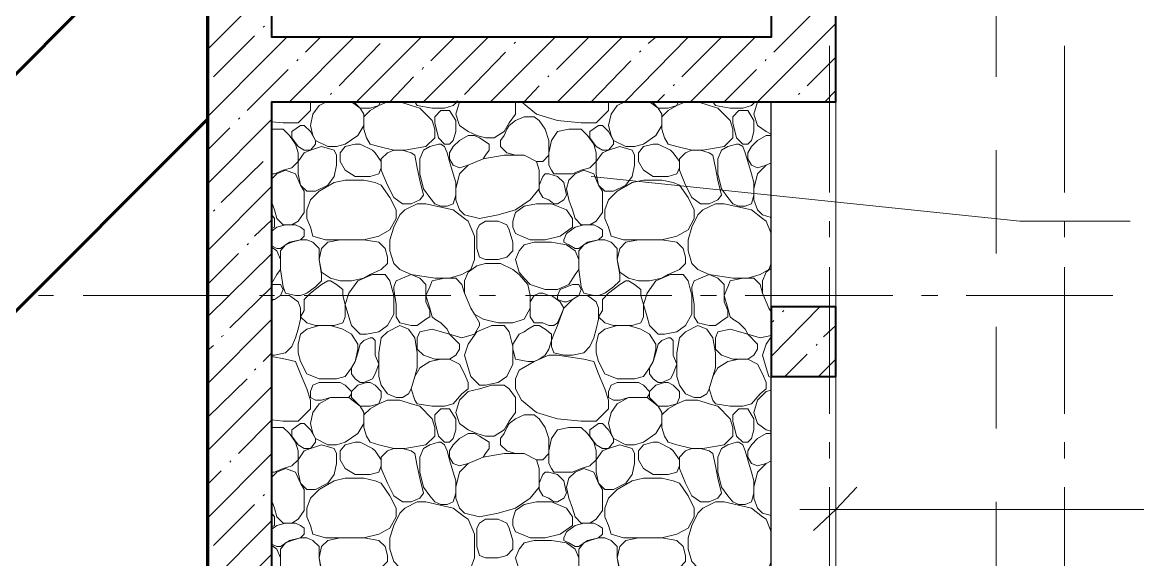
# Model space of a CAD drawing. Header units: millimetres. Extents: x -213911 to 415037, y -3642 to 107391.
# Drawn here: x -167266 to -163462, y 17755 to 19587 of the extents above; entities that cross this region are included whole.
import ezdxf

# ---------------------------------------------------------------- set-up
doc = ezdxf.new("R2010")
doc.units = ezdxf.units.MM
for name, color, linetype, lineweight in [('9.1 Стен подвал шпак', 160, 'Continuous', 90), ('9.3 клининг подвал', 190, 'Continuous', 60), ('Оси', 7, 'Continuous', 9)]:
    doc.layers.add(name, color=color, linetype=linetype, lineweight=lineweight)

msp = doc.modelspace()

# ---------------------------------------------------------------- hatches: boundary and pattern name
at = {"layer": '9.3 клининг подвал'}
h = msp.add_hatch(dxfattribs=at)
h.set_pattern_fill('ANSI32', color=256, scale=180)
h.paths.add_polyline_path([(-155078.4, 16155.4), (-164491.5, 16155.4), (-164491.5, 15486), (-166635.1, 15486), (-166635.1, 20239.2), (-167965.3, 20239.2), (-167965.3, 15752.9), (-167967.8, 15486), (-168333.9, 15486), (-170206.4, 15486), (-170206.4, 15956.3), (-178323.2, 15956.3), (-178323.2, 20239.2), (-180123.7, 20239.2), (-180123.7, 19036.1), (-180475.3, 19036.1), (-180475.3, 16155.4), (-205291.8, 16155.4), (-205291.8, 16655.3), (-206511.8, 16655.3), (-206511.8, 16155.4), (-206791.4, 16155.4), (-206791.4, 13151.8), (-168384.7, 13151.8), (-155078.4, 13151.8)])

# ---------------------------------------------------------------- linework, layer by layer
at = {"lineweight": 40}
for points in [[(-166414.8, 15685.1), (-166414.8, 15816.5), (-166414.8, 19315.7), (-164711.8, 19315.7), (-164491.5, 19315.7), (-164491.5, 20239.2), (-164491.5, 20459.5), (-164491.5, 21959.2), (-164711.8, 21959.2), (-164711.8, 20459.5), (-168113.6, 20459.5), (-168113.6, 26831), (-168333.9, 26831), (-168333.9, 20239.2), (-168333.9, 16456.2), (-168333.9, 15604.7)], [(-168333.9, 15486), (-168113.6, 15486), (-167914.5, 15486), (-167914.5, 15706.3), (-168113.6, 15706.3), (-168113.6, 16456.2), (-168113.6, 20239.2), (-166635.1, 20239.2), (-166635.1, 19536), (-166635.1, 15816.5), (-166635.1, 15486), (-166414.8, 15486)]]:
    msp.add_lwpolyline(points, dxfattribs=at)
for points in [[(-166414.8, 20239.2), (-164711.8, 20239.2), (-164711.8, 19536), (-166414.8, 19536)], [(-164711.8, 18616.7), (-164711.8, 18379.5), (-164491.5, 18379.5), (-164491.5, 18616.7)]]:
    msp.add_lwpolyline(points, close=True, dxfattribs=at)
at = {"lineweight": 30}
msp.add_lwpolyline([(-166414.8, 16617.1), (-164711.8, 16617.1), (-164711.8, 19315.7), (-166414.8, 19315.7)], close=True, dxfattribs=at)
at = {"lineweight": 18}
msp.add_lwpolyline([(-164419.5, 18002.4), (-164491.5, 17926.2), (-164567.8, 17854.2)], dxfattribs=at)
at = {"layer": '9.1 Стен подвал шпак'}
msp.add_lwpolyline([(-178323.2, 15956.3), (-170206.4, 15956.3), (-170206.4, 15486), (-168333.9, 15486), (-167967.8, 15486), (-167965.3, 15752.9), (-167965.3, 20239.2), (-166635.1, 20239.2), (-166635.1, 15486), (-164491.5, 15486), (-164491.5, 16155.4), (-155078.4, 16155.4), (-155078.4, 13151.8), (-168384.7, 13151.8), (-206791.4, 13151.8)], dxfattribs=at)
at = {"layer": 'Оси', "lineweight": 9}
for points in [[(-163945.1, 19752), (-163945.1, 19400.4)], [(-166635.1, 19493.6), (-166592.8, 19536), (-166414.8, 19713.9)], [(-164703.4, 19485.1), (-164559.3, 19629.2)], [(-166444.5, 19569.9), (-166440.3, 19574.1)], [(-164758.4, 19315.7), (-164711.8, 19362.3), (-164491.5, 19582.6)], [(-166635.1, 19264.9), (-166414.8, 19485.1), (-166364, 19536)], [(-166614, 19400.4), (-166478.4, 19536), (-166474.2, 19540.2)], [(-166355.5, 19315.7), (-166135.2, 19536)], [(-166300.5, 19485.1), (-166249.6, 19536)], [(-166126.8, 19315.7), (-165906.5, 19536)], [(-165898, 19315.7), (-165677.7, 19536)], [(-165872.6, 19455.5), (-165792.1, 19536)], [(-165669.2, 19315.7), (-165449, 19536)], [(-165588.8, 19514.8), (-165584.5, 19519)], [(-165444.7, 19425.8), (-165334.6, 19536)], [(-165440.5, 19315.7), (-165220.2, 19536)], [(-165211.7, 19315.7), (-164995.7, 19536)], [(-165131.2, 19514.8), (-165105.8, 19536)], [(-165016.9, 19400.4), (-164881.3, 19536)], [(-164987.2, 19315.7), (-164766.9, 19536)], [(-166186.1, 19370.8), (-166046.3, 19514.8)], [(-165758.2, 19341.1), (-165618.4, 19485.1)], [(-165160.9, 19485.1), (-165156.6, 19489.4)], [(-164512.7, 19006.4), (-164512.7, 19506.3)], [(-163712.1, 19006.4), (-163712.1, 19506.3)], [(-166330.1, 19455.5), (-166325.9, 19459.7)], [(-165326.1, 19315.7), (-165190.5, 19455.5)], [(-164733, 19455.5), (-164728.8, 19459.7)], [(-164589, 19370.8), (-164491.5, 19468.2)], [(-166499.6, 19286), (-166414.8, 19370.8), (-166359.8, 19425.8)], [(-165902.2, 19425.8), (-165898, 19434.3)], [(-165474.4, 19400.4), (-165470.1, 19404.7)], [(-164872.8, 19315.7), (-164762.7, 19425.8)], [(-166012.4, 19315.7), (-165931.9, 19400.4)], [(-165554.9, 19315.7), (-165504, 19370.8)], [(-165046.5, 19370.8), (-165042.3, 19375)], [(-166215.7, 19341.1), (-166211.5, 19345.3)], [(-165101.6, 19315.7), (-165076.2, 19341.1)], [(-164618.6, 19341.1), (-164614.4, 19345.3)], [(-164529.7, 19315.7), (-164491.5, 19353.8)], [(-166414.8, 19247.9), (-166376.7, 19243.7), (-166325.9, 19243.7), (-166283.5, 19286), (-166283.5, 19315.7), (-166287.8, 19315.7)], [(-166143.7, 19315.7), (-166114.1, 19294.5), (-166101.4, 19273.3), (-166101.4, 19235.2), (-166122.5, 19201.3), (-166164.9, 19171.7), (-166194.6, 19163.2), (-166224.2, 19163.2), (-166266.6, 19184.4), (-166275, 19201.3), (-166283.5, 19235.2), (-166275, 19273.3), (-166253.9, 19303), (-166228.4, 19315.7)], [(-166270.8, 19315.7), (-166266.6, 19315.7)], [(-166245.4, 19315.7), (-166236.9, 19315.7)], [(-166135.2, 19315.7), (-166114.1, 19294.5), (-166080.2, 19294.5), (-166050.5, 19303), (-166046.3, 19315.7)], [(-165978.5, 19315.7), (-165940.4, 19303), (-165910.7, 19294.5), (-165868.4, 19252.1), (-165859.9, 19222.5), (-165859.9, 19192.8), (-165889.5, 19163.2), (-165961.6, 19150.5), (-165999.7, 19150.5), (-166050.5, 19163.2), (-166080.2, 19171.7), (-166092.9, 19192.8), (-166101.4, 19222.5), (-166101.4, 19264.9), (-166080.2, 19286), (-166050.5, 19303), (-166020.9, 19315.7)], [(-165919.2, 19303), (-165868.4, 19294.5), (-165919.2, 19303), (-165927.7, 19315.7), (-165931.9, 19315.7)], [(-165783.6, 19315.7), (-165796.3, 19303), (-165826, 19294.5), (-165868.4, 19294.5)], [(-165584.5, 19315.7), (-165584.5, 19303), (-165584.5, 19273.3), (-165605.7, 19243.7), (-165622.6, 19214), (-165656.5, 19192.8), (-165686.2, 19192.8), (-165715.8, 19201.3), (-165745.5, 19214), (-165775.2, 19235.2), (-165787.9, 19273.3), (-165775.2, 19315.7)], [(-165783.6, 19315.7), (-165783.6, 19319.9)], [(-165775.2, 19315.7), (-165775.2, 19315.7)], [(-165563.3, 19315.7), (-165512.5, 19273.3), (-165440.5, 19252.1), (-165360, 19243.7), (-165309.2, 19243.7), (-165266.8, 19286), (-165266.8, 19315.7), (-165271, 19315.7)], [(-165563.3, 19315.7), (-165563.3, 19315.7)], [(-165127, 19315.7), (-165097.3, 19294.5), (-165084.6, 19273.3), (-165084.6, 19235.2), (-165105.8, 19201.3), (-165148.2, 19171.7), (-165177.8, 19163.2), (-165207.5, 19163.2), (-165249.8, 19184.4), (-165258.3, 19201.3), (-165266.8, 19235.2), (-165258.3, 19273.3), (-165237.1, 19303), (-165211.7, 19315.7)], [(-165254.1, 19315.7), (-165249.8, 19315.7)], [(-165228.7, 19315.7), (-165220.2, 19315.7)], [(-165118.5, 19315.7), (-165097.3, 19294.5), (-165063.4, 19294.5), (-165033.8, 19303), (-165029.6, 19315.7)], [(-164961.8, 19315.7), (-164923.7, 19303), (-164894, 19294.5), (-164851.6, 19252.1), (-164843.2, 19222.5), (-164843.2, 19192.8), (-164872.8, 19163.2), (-164944.8, 19150.5), (-164983, 19150.5), (-165033.8, 19163.2), (-165063.4, 19171.7), (-165076.2, 19192.8), (-165084.6, 19222.5), (-165084.6, 19264.9), (-165063.4, 19286), (-165033.8, 19303), (-165004.1, 19315.7)], [(-164902.5, 19303), (-164851.6, 19294.5), (-164902.5, 19303), (-164910.9, 19315.7), (-164915.2, 19315.7)], [(-164766.9, 19315.7), (-164779.6, 19303), (-164809.3, 19294.5), (-164851.6, 19294.5)], [(-164758.4, 19315.7), (-164771.1, 19273.3), (-164758.4, 19235.2), (-164728.8, 19214), (-164711.8, 19205.5)], [(-164758.4, 19315.7), (-164758.4, 19315.7)], [(-164711.8, 19315.7), (-164491.5, 19315.7), (-164491.5, 18616.7), (-164711.8, 18616.7)], [(-166635.1, 19036.1), (-166414.8, 19256.4)], [(-166529.2, 19256.4), (-166525, 19260.6)], [(-165470.1, 19120.8), (-165470.1, 19150.5), (-165470.1, 19184.4), (-165482.8, 19222.5), (-165504, 19252.1), (-165521, 19264.9), (-165554.9, 19264.9), (-165584.5, 19252.1), (-165605.7, 19235.2), (-165614.2, 19222.5), (-165622.6, 19201.3), (-165635.4, 19184.4), (-165635.4, 19163.2), (-165614.2, 19142), (-165584.5, 19133.5)], [(-166635.1, 19150.5), (-166558.9, 19226.7)], [(-166414.8, 19222.5), (-166376.7, 19222.5), (-166355.5, 19201.3), (-166334.4, 19171.7), (-166325.9, 19142), (-166325.9, 19112.3), (-166347.1, 19091.2), (-166376.7, 19082.7), (-166406.4, 19070), (-166414.8, 19070)], [(-165512.5, 19112.3), (-165554.9, 19133.5), (-165622.6, 19133.5), (-165694.7, 19120.8), (-165686.2, 19133.5), (-165673.5, 19150.5), (-165673.5, 19171.7), (-165707.4, 19192.8), (-165724.3, 19201.3), (-165745.5, 19201.3), (-165775.2, 19184.4), (-165796.3, 19163.2), (-165809, 19142), (-165809, 19120.8), (-165796.3, 19099.6), (-165775.2, 19091.2), (-165745.5, 19099.6), (-165694.7, 19120.8)], [(-164711.8, 19201.3), (-164728.8, 19201.3), (-164758.4, 19184.4), (-164779.6, 19163.2), (-164792.3, 19142), (-164792.3, 19120.8), (-164779.6, 19099.6), (-164758.4, 19091.2), (-164728.8, 19099.6), (-164711.8, 19108.1)], [(-166414.8, 19142), (-166414.8, 19142)], [(-163945.1, 19150.5), (-163945.1, 18798.9)], [(-166588.5, 18972.5), (-166444.5, 19112.3)], [(-165910.7, 19070), (-165910.7, 19112.3)], [(-165470.1, 19133.5), (-165491.3, 19112.3), (-165512.5, 19112.3), (-165504, 19082.7), (-165504, 19019.1), (-165533.7, 18981), (-165584.5, 18947.1), (-165643.8, 18930.2), (-165707.4, 18917.5), (-165758.2, 18930.2), (-165775.2, 18947.1), (-165787.9, 18981), (-165787.9, 19019.1), (-165775.2, 19070), (-165745.5, 19099.6)], [(-164894, 19070), (-164894, 19112.3)], [(-164711.8, 18921.7), (-164741.5, 18930.2), (-164758.4, 18947.1), (-164771.1, 18981), (-164771.1, 19019.1), (-164758.4, 19070), (-164728.8, 19099.6)], [(-166414.8, 19053), (-166397.9, 19070), (-166368.2, 19082.7), (-166334.4, 19070), (-166317.4, 19031.9), (-166304.7, 19010.7), (-166304.7, 18981), (-166304.7, 18938.7), (-166325.9, 18909), (-166347.1, 18896.3), (-166376.7, 18896.3), (-166397.9, 18917.5), (-166406.4, 18947.1), (-166414.8, 18972.5)], [(-165326.1, 19061.5), (-163864.6, 18909), (-163487.5, 18909)], [(-166635.1, 18807.3), (-166414.8, 19027.6)], [(-166614, 18942.9), (-166609.7, 18947.1)], [(-164711.8, 18765), (-164720.3, 18743.8), (-164750, 18726.8), (-164792.3, 18714.1), (-164843.2, 18714.1), (-164923.7, 18726.8), (-164961.8, 18743.8), (-164983, 18765), (-164995.7, 18807.3), (-164995.7, 18845.5), (-164983, 18887.8), (-164961.8, 18930.2), (-164944.8, 18947.1), (-164902.5, 18968.3), (-164872.8, 18968.3), (-164779.6, 18947.1), (-164741.5, 18917.5), (-164728.8, 18909), (-164711.8, 18866.6)], [(-166474.2, 18858.2), (-166414.8, 18913.2)], [(-166414.8, 18930.2), (-166406.4, 18917.5), (-166406.4, 18887.8), (-166414.8, 18883.6)], [(-164512.7, 18853.9), (-164512.7, 18909)], [(-163712.1, 18853.9), (-163712.1, 18909)], [(-166414.8, 18824.3), (-166397.9, 18815.8), (-166385.2, 18815.8), (-166355.5, 18837), (-166317.4, 18845.5), (-166304.7, 18858.2), (-166304.7, 18879.3), (-166317.4, 18887.8), (-166334.4, 18896.3), (-166368.2, 18896.3), (-166397.9, 18887.8), (-166414.8, 18875.1)], [(-166499.6, 18828.5), (-166495.3, 18832.7)], [(-166101.4, 18845.5), (-166050.5, 18837), (-166029.3, 18815.8), (-166020.9, 18786.1), (-166020.9, 18765), (-166042, 18743.8), (-166080.2, 18726.8), (-166101.4, 18714.1), (-166143.7, 18705.7), (-166181.8, 18705.7), (-166215.7, 18714.1), (-166245.4, 18735.3), (-166253.9, 18777.7), (-166245.4, 18815.8), (-166224.2, 18837), (-166181.8, 18845.5), (-166122.5, 18845.5)], [(-165084.6, 18845.5), (-165033.8, 18837), (-165012.6, 18815.8), (-165004.1, 18786.1), (-165004.1, 18765), (-165025.3, 18743.8), (-165063.4, 18726.8), (-165084.6, 18714.1), (-165127, 18705.7), (-165165.1, 18705.7), (-165199, 18714.1), (-165228.7, 18735.3), (-165237.1, 18777.7), (-165228.7, 18815.8), (-165207.5, 18837), (-165165.1, 18845.5), (-165105.8, 18845.5)], [(-166635.1, 18582.8), (-166414.8, 18798.9)], [(-166635.1, 18692.9), (-166529.2, 18798.9)], [(-166385.2, 18777.7), (-166397.9, 18807.3), (-166414.8, 18820)], [(-165368.5, 18743.8), (-165368.5, 18777.7)], [(-166414.8, 18697.2), (-166397.9, 18726.8), (-166385.2, 18743.8)], [(-164711.8, 18748), (-164728.8, 18735.3), (-164741.5, 18705.7), (-164741.5, 18663.3), (-164720.3, 18612.5), (-164711.8, 18599.7)], [(-164512.7, 18252.4), (-164512.7, 18752.3)], [(-163712.1, 18252.4), (-163712.1, 18752.3)], [(-166558.9, 18544.7), (-166414.8, 18684.5)], [(-166414.8, 18692.9), (-166406.4, 18692.9), (-166385.2, 18692.9), (-166376.7, 18676), (-166385.2, 18654.8), (-166406.4, 18642.1), (-166414.8, 18642.1)], [(-165758.2, 18663.3), (-165766.7, 18692.9), (-165787.9, 18714.1), (-165826, 18714.1), (-165868.4, 18705.7), (-165876.8, 18684.5), (-165889.5, 18654.8), (-165876.8, 18612.5), (-165868.4, 18582.8), (-165859.9, 18574.3), (-165838.7, 18561.6), (-165817.5, 18540.4), (-165809, 18523.5), (-165766.7, 18510.8), (-165724.3, 18523.5), (-165707.4, 18553.1), (-165707.4, 18561.6), (-165724.3, 18591.3)], [(-164741.5, 18663.3), (-164750, 18692.9), (-164771.1, 18714.1), (-164809.3, 18714.1), (-164851.6, 18705.7), (-164860.1, 18684.5), (-164872.8, 18654.8), (-164860.1, 18612.5), (-164851.6, 18582.8), (-164843.2, 18574.3), (-164822, 18561.6), (-164800.8, 18540.4), (-164792.3, 18523.5), (-164750, 18510.8), (-164711.8, 18519.3)], [(-167211.3, 18654.8), (-167160.4, 18654.8)], [(-167058.8, 18654.8), (-166558.9, 18654.8)], [(-166457.2, 18654.8), (-166406.4, 18654.8)], [(-166414.8, 18451.5), (-166406.4, 18451.5), (-166368.2, 18459.9), (-166347.1, 18481.1), (-166334.4, 18510.8), (-166325.9, 18540.4), (-166317.4, 18574.3), (-166317.4, 18612.5), (-166325.9, 18633.6), (-166355.5, 18654.8), (-166385.2, 18654.8), (-166406.4, 18642.1), (-166414.8, 18637.9)], [(-166304.7, 18654.8), (-165804.8, 18654.8)], [(-165707.4, 18654.8), (-165652.3, 18654.8)], [(-165550.6, 18654.8), (-165050.7, 18654.8)], [(-164953.3, 18654.8), (-164898.2, 18654.8)], [(-164800.8, 18654.8), (-164296.7, 18654.8)], [(-164199.2, 18654.8), (-164144.2, 18654.8)], [(-164046.7, 18654.8), (-163546.8, 18654.8)], [(-164711.8, 18447.2), (-164546.6, 18616.7)], [(-164673.7, 18599.7), (-164669.5, 18604)], [(-166635.1, 18354), (-166414.8, 18574.3)], [(-164711.8, 18561.6), (-164703.4, 18570.1)], [(-166131, 18430.3), (-166143.7, 18409.1), (-166164.9, 18379.5), (-166194.6, 18371), (-166253.9, 18371), (-166296.2, 18387.9), (-166317.4, 18430.3), (-166325.9, 18459.9), (-166325.9, 18489.6), (-166317.4, 18523.5), (-166296.2, 18540.4), (-166253.9, 18553.1), (-166215.7, 18553.1), (-166173.4, 18540.4), (-166143.7, 18523.5), (-166122.5, 18489.6), (-166122.5, 18472.7), (-166131, 18430.3), (-166122.5, 18459.9), (-166114.1, 18489.6), (-166101.4, 18502.3), (-166080.2, 18510.8), (-166071.7, 18510.8), (-166063.2, 18502.3), (-166063.2, 18451.5), (-166050.5, 18421.8), (-166063.2, 18387.9), (-166071.7, 18371), (-166101.4, 18358.3), (-166114.1, 18358.3), (-166131, 18371), (-166143.7, 18387.9), (-166143.7, 18409.1)], [(-165940.4, 18337.1), (-165948.8, 18320.1), (-165970, 18307.4), (-165991.2, 18307.4), (-166020.9, 18320.1), (-166042, 18349.8), (-166050.5, 18379.5), (-166050.5, 18409.1), (-166050.5, 18459.9), (-166042, 18510.8), (-166020.9, 18532), (-165978.5, 18553.1), (-165948.8, 18540.4), (-165927.7, 18510.8), (-165919.2, 18459.9), (-165919.2, 18409.1), (-165927.7, 18379.5)], [(-165605.7, 18561.6), (-165643.8, 18561.6)], [(-165114.3, 18430.3), (-165127, 18409.1), (-165148.2, 18379.5), (-165177.8, 18371), (-165237.1, 18371), (-165279.5, 18387.9), (-165300.7, 18430.3), (-165309.2, 18459.9), (-165309.2, 18489.6), (-165300.7, 18523.5), (-165279.5, 18540.4), (-165237.1, 18553.1), (-165199, 18553.1), (-165156.6, 18540.4), (-165127, 18523.5), (-165105.8, 18489.6), (-165105.8, 18472.7), (-165114.3, 18430.3), (-165105.8, 18459.9), (-165097.3, 18489.6), (-165084.6, 18502.3), (-165063.4, 18510.8), (-165055, 18510.8), (-165046.5, 18502.3), (-165046.5, 18451.5), (-165033.8, 18421.8), (-165046.5, 18387.9), (-165055, 18371), (-165084.6, 18358.3), (-165097.3, 18358.3), (-165114.3, 18371), (-165127, 18387.9), (-165127, 18409.1)], [(-164923.7, 18337.1), (-164932.1, 18320.1), (-164953.3, 18307.4), (-164974.5, 18307.4), (-165004.1, 18320.1), (-165025.3, 18349.8), (-165033.8, 18379.5), (-165033.8, 18409.1), (-165033.8, 18459.9), (-165025.3, 18510.8), (-165004.1, 18532), (-164961.8, 18553.1), (-164932.1, 18540.4), (-164910.9, 18510.8), (-164902.5, 18459.9), (-164902.5, 18409.1), (-164910.9, 18379.5)], [(-164533.9, 18515), (-164491.5, 18553.1)], [(-163945.1, 18548.9), (-163945.1, 18201.5)], [(-166588.5, 18515), (-166580.1, 18519.3)], [(-164711.8, 18375.2), (-164720.3, 18379.5), (-164728.8, 18409.1), (-164741.5, 18451.5), (-164728.8, 18489.6), (-164711.8, 18515)], [(-164559.3, 18485.4), (-164555.1, 18489.6)], [(-166635.1, 18468.4), (-166614, 18485.4)], [(-166444.5, 18430.3), (-166414.8, 18459.9)], [(-164665.2, 18379.5), (-164589, 18455.7)], [(-166414.8, 18231.2), (-166376.7, 18226.9), (-166325.9, 18226.9), (-166283.5, 18269.3), (-166283.5, 18299), (-166296.2, 18337.1), (-166317.4, 18387.9), (-166334.4, 18430.3), (-166368.2, 18438.8), (-166414.8, 18447.2)], [(-165919.2, 18286.3), (-165927.7, 18299), (-165940.4, 18337.1), (-165927.7, 18379.5), (-165910.7, 18409.1), (-165876.8, 18430.3), (-165838.7, 18438.8), (-165809, 18438.8), (-165775.2, 18421.8), (-165758.2, 18387.9), (-165745.5, 18358.3), (-165745.5, 18337.1), (-165766.7, 18320.1), (-165796.3, 18286.3), (-165826, 18277.8), (-165868.4, 18277.8), (-165919.2, 18286.3), (-165868.4, 18277.8)], [(-164902.5, 18286.3), (-164910.9, 18299), (-164923.7, 18337.1), (-164910.9, 18379.5), (-164894, 18409.1), (-164860.1, 18430.3), (-164822, 18438.8), (-164792.3, 18438.8), (-164758.4, 18421.8), (-164741.5, 18387.9), (-164728.8, 18358.3), (-164728.8, 18337.1), (-164750, 18320.1), (-164779.6, 18286.3), (-164809.3, 18277.8), (-164851.6, 18277.8), (-164902.5, 18286.3), (-164851.6, 18277.8)], [(-164550.9, 18379.5), (-164491.5, 18438.8)], [(-166474.2, 18400.6), (-166469.9, 18404.9)], [(-164711.8, 18379.5), (-164491.5, 18379.5), (-164491.5, 17680.5), (-164711.8, 17680.5)], [(-166635.1, 18239.7), (-166499.6, 18371)], [(-166635.1, 18125.3), (-166414.8, 18345.6)], [(-166143.7, 18328.6), (-166164.9, 18349.8), (-166181.8, 18358.3), (-166224.2, 18358.3), (-166253.9, 18358.3), (-166275, 18349.8), (-166283.5, 18328.6), (-166283.5, 18307.4), (-166266.6, 18299), (-166245.4, 18299), (-166215.7, 18307.4), (-166152.2, 18307.4), (-166143.7, 18320.1)], [(-165127, 18328.6), (-165148.2, 18349.8), (-165165.1, 18358.3), (-165207.5, 18358.3), (-165237.1, 18358.3), (-165258.3, 18349.8), (-165266.8, 18328.6), (-165266.8, 18307.4), (-165249.8, 18299), (-165228.7, 18299), (-165199, 18307.4), (-165135.5, 18307.4), (-165127, 18320.1)], [(-164711.8, 18332.9), (-164728.8, 18328.6), (-164758.4, 18299), (-164771.1, 18256.6), (-164758.4, 18218.5), (-164728.8, 18197.3), (-164711.8, 18193.1)], [(-166529.2, 18116.8), (-166414.8, 18231.2)], [(-165470.1, 18104.1), (-165470.1, 18133.7), (-165470.1, 18167.6), (-165482.8, 18205.8), (-165504, 18235.4), (-165521, 18248.1), (-165554.9, 18248.1), (-165584.5, 18235.4), (-165605.7, 18218.5), (-165614.2, 18205.8), (-165622.6, 18184.6), (-165635.4, 18167.6), (-165635.4, 18146.5), (-165614.2, 18125.3), (-165584.5, 18116.8)], [(-166414.8, 18205.8), (-166376.7, 18205.8), (-166355.5, 18184.6), (-166334.4, 18154.9), (-166325.9, 18125.3), (-166325.9, 18095.6), (-166347.1, 18074.4), (-166376.7, 18066), (-166406.4, 18053.3), (-166414.8, 18053.3)], [(-165512.5, 18095.6), (-165554.9, 18116.8), (-165622.6, 18116.8), (-165694.7, 18104.1), (-165686.2, 18116.8), (-165673.5, 18133.7), (-165673.5, 18154.9), (-165707.4, 18176.1), (-165724.3, 18184.6), (-165745.5, 18184.6), (-165775.2, 18167.6), (-165796.3, 18146.5), (-165809, 18125.3), (-165809, 18104.1), (-165796.3, 18082.9), (-165775.2, 18074.4), (-165745.5, 18082.9), (-165694.7, 18104.1)], [(-164711.8, 18184.6), (-164728.8, 18184.6), (-164758.4, 18167.6), (-164779.6, 18146.5), (-164792.3, 18125.3), (-164792.3, 18104.1), (-164779.6, 18082.9), (-164758.4, 18074.4), (-164728.8, 18082.9), (-164711.8, 18091.4)], [(-164512.7, 18099.9), (-164512.7, 18154.9)], [(-163712.1, 18099.9), (-163712.1, 18154.9)], [(-166635.1, 17896.5), (-166414.8, 18116.8)], [(-165470.1, 18116.8), (-165491.3, 18095.6), (-165512.5, 18095.6), (-165504, 18066), (-165504, 18002.4), (-165533.7, 17964.3), (-165584.5, 17930.4), (-165643.8, 17913.5), (-165707.4, 17900.8), (-165758.2, 17913.5), (-165775.2, 17930.4), (-165787.9, 17964.3), (-165787.9, 18002.4), (-165775.2, 18053.3), (-165745.5, 18082.9)], [(-166558.9, 18087.1), (-166554.6, 18091.4)], [(-165910.7, 18053.3), (-165910.7, 18095.6)], [(-164894, 18053.3), (-164894, 18095.6)], [(-164711.8, 17905), (-164741.5, 17913.5), (-164758.4, 17930.4), (-164771.1, 17964.3), (-164771.1, 18002.4), (-164758.4, 18053.3), (-164728.8, 18082.9)], [(-166635.1, 18010.9), (-166588.5, 18057.5)], [(-166414.8, 18036.3), (-166397.9, 18053.3), (-166368.2, 18066), (-166334.4, 18053.3), (-166317.4, 18015.1), (-166304.7, 17993.9), (-166304.7, 17964.3), (-166304.7, 17921.9), (-166325.9, 17892.3), (-166347.1, 17879.6), (-166376.7, 17879.6), (-166397.9, 17900.8), (-166406.4, 17930.4), (-166414.8, 17955.8)], [(-164491.5, 18036.3), (-164491.5, 17926.2), (-164491.5, 17807.6)], [(-166414.8, 18002.4), (-166414.8, 18002.4)], [(-164512.7, 17502.5), (-164512.7, 18002.4)], [(-163712.1, 17502.5), (-163712.1, 18002.4)], [(-166444.5, 17972.8), (-166440.3, 17977)], [(-166614, 17803.3), (-166474.2, 17943.1)], [(-164711.8, 17748.2), (-164720.3, 17727.1), (-164750, 17710.1), (-164792.3, 17697.4), (-164843.2, 17697.4), (-164923.7, 17710.1), (-164961.8, 17727.1), (-164983, 17748.2), (-164995.7, 17790.6), (-164995.7, 17828.7), (-164983, 17871.1), (-164961.8, 17913.5), (-164944.8, 17930.4), (-164902.5, 17951.6), (-164872.8, 17951.6), (-164779.6, 17930.4), (-164741.5, 17900.8), (-164728.8, 17892.3), (-164711.8, 17849.9)], [(-164614.4, 17926.2), (-157416.9, 17926.2), (-157298.2, 17926.2), (-154574.3, 17926.2), (-154337, 17926.2)], [(-163945.1, 17951.6), (-163945.1, 17638.1), (-163546.8, 17638.1)], [(-166635.1, 17667.8), (-166414.8, 17888)], [(-166414.8, 17913.5), (-166406.4, 17900.8), (-166406.4, 17871.1), (-166414.8, 17866.9)], [(-166414.8, 17807.6), (-166397.9, 17799.1), (-166385.2, 17799.1), (-166355.5, 17820.3), (-166317.4, 17828.7), (-166304.7, 17841.4), (-166304.7, 17862.6), (-166317.4, 17871.1), (-166334.4, 17879.6), (-166368.2, 17879.6), (-166397.9, 17871.1), (-166414.8, 17858.4)], [(-166101.4, 17828.7), (-166050.5, 17820.3), (-166029.3, 17799.1), (-166020.9, 17769.4), (-166020.9, 17748.2), (-166042, 17727.1), (-166080.2, 17710.1), (-166101.4, 17697.4), (-166143.7, 17688.9), (-166181.8, 17688.9), (-166215.7, 17697.4), (-166245.4, 17718.6), (-166253.9, 17761), (-166245.4, 17799.1), (-166224.2, 17820.3), (-166181.8, 17828.7), (-166122.5, 17828.7)], [(-165228.7, 17710.1), (-165237.1, 17761), (-165237.1, 17799.1), (-165258.3, 17820.3), (-165279.5, 17828.7), (-165300.7, 17828.7), (-165330.3, 17820.3), (-165351.5, 17811.8), (-165368.5, 17790.6), (-165368.5, 17761), (-165381.2, 17790.6), (-165410.8, 17811.8), (-165461.7, 17820.3), (-165491.3, 17820.3), (-165521, 17820.3), (-165554.9, 17811.8), (-165571.8, 17790.6), (-165584.5, 17761), (-165571.8, 17718.6)], [(-165084.6, 17828.7), (-165033.8, 17820.3), (-165012.6, 17799.1), (-165004.1, 17769.4), (-165004.1, 17748.2), (-165025.3, 17727.1), (-165063.4, 17710.1), (-165084.6, 17697.4), (-165127, 17688.9), (-165165.1, 17688.9), (-165199, 17697.4), (-165228.7, 17718.6), (-165237.1, 17761), (-165228.7, 17799.1), (-165207.5, 17820.3), (-165165.1, 17828.7), (-165105.8, 17828.7)], [(-166499.6, 17688.9), (-166414.8, 17773.7)], [(-166385.2, 17761), (-166397.9, 17790.6), (-166414.8, 17803.3)], [(-165368.5, 17727.1), (-165368.5, 17761)]]:
    msp.add_lwpolyline(points, dxfattribs=at)
for points in [[(-165838.7, 19286), (-165859.9, 19264.9), (-165859.9, 19243.7), (-165847.2, 19192.8), (-165826, 19171.7), (-165809, 19171.7), (-165796.3, 19184.4), (-165787.9, 19214), (-165787.9, 19252.1), (-165809, 19286)], [(-164822, 19286), (-164843.2, 19264.9), (-164843.2, 19243.7), (-164830.5, 19192.8), (-164809.3, 19171.7), (-164792.3, 19171.7), (-164779.6, 19184.4), (-164771.1, 19214), (-164771.1, 19252.1), (-164792.3, 19286)], [(-166266.6, 19184.4), (-166266.6, 19171.7), (-166283.5, 19150.5), (-166304.7, 19150.5), (-166325.9, 19163.2), (-166347.1, 19192.8), (-166347.1, 19214), (-166317.4, 19235.2), (-166304.7, 19235.2), (-166283.5, 19214)], [(-165470.1, 19142), (-165461.7, 19184.4), (-165440.5, 19214), (-165402.4, 19222.5), (-165360, 19222.5), (-165338.8, 19201.3), (-165317.6, 19171.7), (-165309.2, 19142), (-165309.2, 19112.3), (-165309.2, 19070), (-165300.7, 19031.9), (-165279.5, 19010.7), (-165249.8, 19010.7), (-165207.5, 19031.9), (-165186.3, 19061.5), (-165177.8, 19099.6), (-165177.8, 19133.5), (-165186.3, 19150.5), (-165228.7, 19163.2), (-165266.8, 19150.5), (-165288, 19150.5), (-165309.2, 19163.2), (-165330.3, 19192.8), (-165330.3, 19214), (-165300.7, 19235.2), (-165288, 19235.2), (-165266.8, 19214), (-165249.8, 19184.4), (-165249.8, 19171.7), (-165266.8, 19150.5), (-165288, 19142), (-165309.2, 19112.3), (-165330.3, 19091.2), (-165360, 19082.7), (-165389.6, 19070), (-165410.8, 19070), (-165453.2, 19070), (-165461.7, 19082.7), (-165470.1, 19099.6)], [(-166283.5, 19150.5), (-166245.4, 19163.2), (-166203, 19150.5), (-166194.6, 19133.5), (-166194.6, 19099.6), (-166203, 19061.5), (-166224.2, 19031.9), (-166266.6, 19010.7), (-166296.2, 19010.7), (-166317.4, 19031.9), (-166325.9, 19070), (-166325.9, 19112.3), (-166304.7, 19142)], [(-166114.1, 19171.7), (-166131, 19171.7), (-166164.9, 19163.2), (-166181.8, 19142), (-166181.8, 19112.3), (-166164.9, 19082.7), (-166131, 19061.5), (-166080.2, 19061.5), (-166050.5, 19070), (-166042, 19091.2), (-166042, 19112.3), (-166063.2, 19142), (-166071.7, 19150.5)], [(-165919.2, 19091.2), (-165910.7, 19048.8), (-165898, 18998), (-165910.7, 18981), (-165940.4, 18968.3), (-165970, 18968.3), (-165999.7, 18989.5), (-166020.9, 19031.9), (-166042, 19082.7), (-166042, 19120.8), (-166020.9, 19142), (-165999.7, 19150.5), (-165970, 19150.5), (-165940.4, 19142), (-165927.7, 19133.5)], [(-165847.2, 19171.7), (-165838.7, 19171.7), (-165826, 19163.2), (-165817.5, 19142), (-165809, 19112.3), (-165796.3, 19070), (-165787.9, 19040.3), (-165787.9, 18998), (-165796.3, 18968.3), (-165817.5, 18959.8), (-165838.7, 18959.8), (-165859.9, 18968.3), (-165876.8, 18989.5), (-165898, 19019.1), (-165910.7, 19070), (-165910.7, 19120.8), (-165898, 19150.5), (-165876.8, 19163.2)], [(-165097.3, 19171.7), (-165114.3, 19171.7), (-165148.2, 19163.2), (-165165.1, 19142), (-165165.1, 19112.3), (-165148.2, 19082.7), (-165114.3, 19061.5), (-165063.4, 19061.5), (-165033.8, 19070), (-165025.3, 19091.2), (-165025.3, 19112.3), (-165046.5, 19142), (-165055, 19150.5)], [(-164902.5, 19091.2), (-164894, 19048.8), (-164881.3, 18998), (-164894, 18981), (-164923.7, 18968.3), (-164953.3, 18968.3), (-164983, 18989.5), (-165004.1, 19031.9), (-165025.3, 19082.7), (-165025.3, 19120.8), (-165004.1, 19142), (-164983, 19150.5), (-164953.3, 19150.5), (-164923.7, 19142), (-164910.9, 19133.5)], [(-164830.5, 19171.7), (-164822, 19171.7), (-164809.3, 19163.2), (-164800.8, 19142), (-164792.3, 19112.3), (-164779.6, 19070), (-164771.1, 19040.3), (-164771.1, 18998), (-164779.6, 18968.3), (-164800.8, 18959.8), (-164822, 18959.8), (-164843.2, 18968.3), (-164860.1, 18989.5), (-164881.3, 19019.1), (-164894, 19070), (-164894, 19120.8), (-164881.3, 19150.5), (-164860.1, 19163.2)], [(-165440.5, 19061.5), (-165470.1, 19070), (-165482.8, 19070), (-165491.3, 19061.5), (-165504, 19031.9), (-165504, 19010.7), (-165491.3, 18989.5), (-165470.1, 18981), (-165453.2, 18968.3), (-165440.5, 18968.3), (-165419.3, 18981), (-165410.8, 18998), (-165419.3, 19040.3)], [(-165300.7, 19031.9), (-165288, 19010.7), (-165288, 18981), (-165288, 18938.7), (-165309.2, 18909), (-165330.3, 18896.3), (-165360, 18896.3), (-165381.2, 18917.5), (-165389.6, 18947.1), (-165402.4, 18981), (-165410.8, 19019.1), (-165402.4, 19048.8), (-165381.2, 19070), (-165351.5, 19082.7), (-165317.6, 19070)], [(-166232.7, 18845.5), (-166275, 18858.2), (-166283.5, 18887.8), (-166296.2, 18917.5), (-166296.2, 18947.1), (-166283.5, 18981), (-166253.9, 19010.7), (-166203, 19040.3), (-166164.9, 19048.8), (-166101.4, 19048.8), (-166063.2, 19040.3), (-166042, 19031.9), (-166012.4, 18989.5), (-165991.2, 18947.1), (-165991.2, 18917.5), (-166012.4, 18879.3), (-166050.5, 18858.2), (-166101.4, 18845.5), (-166164.9, 18845.5)], [(-165216, 18845.5), (-165258.3, 18858.2), (-165266.8, 18887.8), (-165279.5, 18917.5), (-165279.5, 18947.1), (-165266.8, 18981), (-165237.1, 19010.7), (-165186.3, 19040.3), (-165148.2, 19048.8), (-165084.6, 19048.8), (-165046.5, 19040.3), (-165025.3, 19031.9), (-164995.7, 18989.5), (-164974.5, 18947.1), (-164974.5, 18917.5), (-164995.7, 18879.3), (-165033.8, 18858.2), (-165084.6, 18845.5), (-165148.2, 18845.5)], [(-165859.9, 18714.1), (-165940.4, 18726.8), (-165978.5, 18743.8), (-165999.7, 18765), (-166012.4, 18807.3), (-166012.4, 18845.5), (-165999.7, 18887.8), (-165978.5, 18930.2), (-165961.6, 18947.1), (-165919.2, 18968.3), (-165889.5, 18968.3), (-165796.3, 18947.1), (-165758.2, 18917.5), (-165745.5, 18909), (-165724.3, 18858.2), (-165724.3, 18815.8), (-165724.3, 18777.7), (-165737, 18743.8), (-165766.7, 18726.8), (-165809, 18714.1)], [(-165593, 18887.8), (-165584.5, 18866.6), (-165563.3, 18858.2), (-165533.7, 18845.5), (-165482.8, 18845.5), (-165432, 18858.2), (-165389.6, 18887.8), (-165389.6, 18917.5), (-165410.8, 18947.1), (-165461.7, 18968.3), (-165512.5, 18968.3), (-165554.9, 18959.8), (-165584.5, 18938.7), (-165593, 18909)], [(-165715.8, 18815.8), (-165707.4, 18786.1), (-165686.2, 18777.7), (-165643.8, 18777.7), (-165614.2, 18786.1), (-165593, 18807.3), (-165593, 18837), (-165605.7, 18879.3), (-165614.2, 18896.3), (-165643.8, 18909), (-165686.2, 18909), (-165707.4, 18896.3), (-165715.8, 18879.3)], [(-165410.8, 18866.6), (-165419.3, 18845.5), (-165419.3, 18837), (-165402.4, 18828.5), (-165381.2, 18815.8), (-165368.5, 18815.8), (-165338.8, 18837), (-165300.7, 18845.5), (-165288, 18858.2), (-165288, 18879.3), (-165300.7, 18887.8), (-165317.6, 18896.3), (-165351.5, 18896.3), (-165381.2, 18887.8)], [(-166385.2, 18777.7), (-166385.2, 18807.3), (-166368.2, 18828.5), (-166347.1, 18837), (-166317.4, 18845.5), (-166296.2, 18845.5), (-166275, 18837), (-166253.9, 18815.8), (-166253.9, 18777.7), (-166245.4, 18726.8), (-166245.4, 18714.1), (-166245.4, 18705.7), (-166266.6, 18684.5), (-166296.2, 18663.3), (-166317.4, 18654.8), (-166334.4, 18654.8), (-166368.2, 18663.3), (-166376.7, 18684.5), (-166385.2, 18743.8)], [(-165461.7, 18837), (-165491.3, 18837), (-165521, 18837), (-165554.9, 18828.5), (-165571.8, 18807.3), (-165584.5, 18777.7), (-165571.8, 18735.3), (-165554.9, 18714.1), (-165533.7, 18692.9), (-165482.8, 18676), (-165440.5, 18676), (-165402.4, 18692.9), (-165381.2, 18726.8), (-165368.5, 18743.8), (-165360, 18684.5), (-165351.5, 18663.3), (-165317.6, 18654.8), (-165300.7, 18654.8), (-165279.5, 18663.3), (-165249.8, 18684.5), (-165228.7, 18705.7), (-165228.7, 18714.1), (-165228.7, 18726.8), (-165237.1, 18777.7), (-165237.1, 18815.8), (-165258.3, 18837), (-165279.5, 18845.5), (-165300.7, 18845.5), (-165330.3, 18837), (-165351.5, 18828.5), (-165368.5, 18807.3), (-165368.5, 18777.7), (-165381.2, 18807.3), (-165410.8, 18828.5)], [(-165724.3, 18591.3), (-165694.7, 18574.3), (-165643.8, 18561.6), (-165593, 18561.6), (-165554.9, 18574.3), (-165533.7, 18612.5), (-165533.7, 18654.8), (-165542.2, 18692.9), (-165571.8, 18726.8), (-165593, 18743.8), (-165635.4, 18765), (-165686.2, 18765), (-165715.8, 18756.5), (-165745.5, 18735.3), (-165758.2, 18705.7), (-165758.2, 18663.3), (-165737, 18612.5)], [(-166143.7, 18553.1), (-166152.2, 18582.8), (-166164.9, 18625.2), (-166152.2, 18663.3), (-166122.5, 18705.7), (-166071.7, 18726.8), (-166029.3, 18726.8), (-166012.4, 18705.7), (-165999.7, 18654.8), (-165999.7, 18591.3), (-166020.9, 18553.1), (-166050.5, 18532), (-166092.9, 18523.5), (-166101.4, 18523.5), (-166114.1, 18523.5)], [(-165876.8, 18604), (-165876.8, 18582.8), (-165889.5, 18574.3), (-165919.2, 18553.1), (-165940.4, 18553.1), (-165978.5, 18561.6), (-165991.2, 18582.8), (-165991.2, 18625.2), (-165999.7, 18676), (-165999.7, 18684.5), (-165991.2, 18705.7), (-165970, 18714.1), (-165940.4, 18726.8), (-165910.7, 18714.1), (-165889.5, 18692.9), (-165889.5, 18676), (-165889.5, 18633.6)], [(-165127, 18553.1), (-165135.5, 18582.8), (-165148.2, 18625.2), (-165135.5, 18663.3), (-165105.8, 18705.7), (-165055, 18726.8), (-165012.6, 18726.8), (-164995.7, 18705.7), (-164983, 18654.8), (-164983, 18591.3), (-165004.1, 18553.1), (-165033.8, 18532), (-165076.2, 18523.5), (-165084.6, 18523.5), (-165097.3, 18523.5)], [(-164860.1, 18604), (-164860.1, 18582.8), (-164872.8, 18574.3), (-164902.5, 18553.1), (-164923.7, 18553.1), (-164961.8, 18561.6), (-164974.5, 18582.8), (-164974.5, 18625.2), (-164983, 18676), (-164983, 18684.5), (-164974.5, 18705.7), (-164953.3, 18714.1), (-164923.7, 18726.8), (-164894, 18714.1), (-164872.8, 18692.9), (-164872.8, 18676), (-164872.8, 18633.6)], [(-166245.4, 18692.9), (-166283.5, 18663.3), (-166304.7, 18642.1), (-166304.7, 18604), (-166317.4, 18582.8), (-166296.2, 18561.6), (-166266.6, 18553.1), (-166245.4, 18553.1), (-166203, 18553.1), (-166173.4, 18561.6), (-166164.9, 18582.8), (-166164.9, 18625.2), (-166173.4, 18654.8), (-166173.4, 18676), (-166194.6, 18692.9), (-166215.7, 18705.7), (-166224.2, 18705.7)], [(-165368.5, 18654.8), (-165389.6, 18642.1), (-165410.8, 18633.6), (-165419.3, 18633.6), (-165440.5, 18642.1), (-165440.5, 18654.8), (-165432, 18676), (-165389.6, 18692.9), (-165368.5, 18692.9), (-165360, 18676)], [(-165228.7, 18692.9), (-165266.8, 18663.3), (-165288, 18642.1), (-165288, 18604), (-165300.7, 18582.8), (-165279.5, 18561.6), (-165249.8, 18553.1), (-165228.7, 18553.1), (-165186.3, 18553.1), (-165156.6, 18561.6), (-165148.2, 18582.8), (-165148.2, 18625.2), (-165156.6, 18654.8), (-165156.6, 18676), (-165177.8, 18692.9), (-165199, 18705.7), (-165207.5, 18705.7)], [(-165309.2, 18540.4), (-165300.7, 18574.3), (-165300.7, 18612.5), (-165309.2, 18633.6), (-165338.8, 18654.8), (-165368.5, 18654.8), (-165389.6, 18642.1), (-165419.3, 18612.5), (-165432, 18633.6), (-165461.7, 18654.8), (-165470.1, 18654.8), (-165491.3, 18663.3), (-165504, 18663.3), (-165521, 18654.8), (-165533.7, 18633.6), (-165533.7, 18612.5), (-165533.7, 18582.8), (-165521, 18561.6), (-165491.3, 18561.6), (-165470.1, 18553.1), (-165461.7, 18553.1), (-165453.2, 18553.1), (-165440.5, 18561.6), (-165432, 18582.8), (-165419.3, 18612.5), (-165440.5, 18553.1), (-165453.2, 18523.5), (-165461.7, 18502.3), (-165461.7, 18481.1), (-165453.2, 18459.9), (-165419.3, 18451.5), (-165389.6, 18451.5), (-165351.5, 18459.9), (-165330.3, 18481.1), (-165317.6, 18510.8)], [(-165809, 18523.5), (-165775.2, 18489.6), (-165775.2, 18472.7), (-165787.9, 18451.5), (-165809, 18438.8), (-165859.9, 18438.8), (-165898, 18451.5), (-165919.2, 18472.7), (-165919.2, 18510.8), (-165910.7, 18532), (-165868.4, 18540.4)], [(-165737, 18379.5), (-165745.5, 18409.1), (-165758.2, 18451.5), (-165745.5, 18489.6), (-165715.8, 18532), (-165665, 18553.1), (-165622.6, 18553.1), (-165605.7, 18532), (-165593, 18481.1), (-165593, 18421.8), (-165614.2, 18379.5), (-165643.8, 18358.3), (-165686.2, 18349.8), (-165694.7, 18349.8), (-165707.4, 18349.8)], [(-165504, 18438.8), (-165521, 18430.3), (-165542.2, 18430.3), (-165584.5, 18438.8), (-165593, 18472.7), (-165593, 18489.6), (-165571.8, 18523.5), (-165554.9, 18532), (-165542.2, 18540.4), (-165521, 18553.1), (-165504, 18553.1), (-165482.8, 18540.4), (-165461.7, 18523.5), (-165461.7, 18502.3), (-165470.1, 18472.7), (-165482.8, 18451.5)], [(-164792.3, 18523.5), (-164758.4, 18489.6), (-164758.4, 18472.7), (-164771.1, 18451.5), (-164792.3, 18438.8), (-164843.2, 18438.8), (-164881.3, 18451.5), (-164902.5, 18472.7), (-164902.5, 18510.8), (-164894, 18532), (-164851.6, 18540.4)], [(-165584.5, 18371), (-165584.5, 18337.1), (-165563.3, 18299), (-165512.5, 18256.6), (-165440.5, 18235.4), (-165360, 18226.9), (-165309.2, 18226.9), (-165266.8, 18269.3), (-165266.8, 18299), (-165279.5, 18337.1), (-165300.7, 18387.9), (-165317.6, 18430.3), (-165351.5, 18438.8), (-165440.5, 18451.5), (-165470.1, 18451.5), (-165521, 18430.3), (-165571.8, 18400.6)], [(-166080.2, 18358.3), (-166092.9, 18358.3), (-166122.5, 18349.8), (-166143.7, 18328.6), (-166143.7, 18307.4), (-166114.1, 18277.8), (-166080.2, 18277.8), (-166050.5, 18286.3), (-166042, 18307.4), (-166042, 18328.6), (-166063.2, 18349.8)], [(-165745.5, 18328.6), (-165707.4, 18337.1), (-165665, 18349.8), (-165622.6, 18349.8), (-165605.7, 18337.1), (-165584.5, 18307.4), (-165584.5, 18286.3), (-165584.5, 18256.6), (-165605.7, 18226.9), (-165622.6, 18197.3), (-165656.5, 18176.1), (-165686.2, 18176.1), (-165715.8, 18184.6), (-165745.5, 18197.3), (-165775.2, 18218.5), (-165787.9, 18256.6), (-165775.2, 18299)], [(-165063.4, 18358.3), (-165076.2, 18358.3), (-165105.8, 18349.8), (-165127, 18328.6), (-165127, 18307.4), (-165097.3, 18277.8), (-165063.4, 18277.8), (-165033.8, 18286.3), (-165025.3, 18307.4), (-165025.3, 18328.6), (-165046.5, 18349.8)], [(-166266.6, 18167.6), (-166275, 18184.6), (-166283.5, 18218.5), (-166275, 18256.6), (-166253.9, 18286.3), (-166215.7, 18307.4), (-166152.2, 18307.4), (-166114.1, 18277.8), (-166101.4, 18256.6), (-166101.4, 18218.5), (-166122.5, 18184.6), (-166164.9, 18154.9), (-166194.6, 18146.5), (-166224.2, 18146.5)], [(-166080.2, 18154.9), (-166092.9, 18176.1), (-166101.4, 18205.8), (-166101.4, 18248.1), (-166080.2, 18269.3), (-166050.5, 18286.3), (-166020.9, 18299), (-165978.5, 18299), (-165940.4, 18286.3), (-165910.7, 18277.8), (-165868.4, 18235.4), (-165859.9, 18205.8), (-165859.9, 18176.1), (-165889.5, 18146.5), (-165961.6, 18133.7), (-165999.7, 18133.7), (-166050.5, 18146.5)], [(-165249.8, 18167.6), (-165258.3, 18184.6), (-165266.8, 18218.5), (-165258.3, 18256.6), (-165237.1, 18286.3), (-165199, 18307.4), (-165135.5, 18307.4), (-165097.3, 18277.8), (-165084.6, 18256.6), (-165084.6, 18218.5), (-165105.8, 18184.6), (-165148.2, 18154.9), (-165177.8, 18146.5), (-165207.5, 18146.5)], [(-165063.4, 18154.9), (-165076.2, 18176.1), (-165084.6, 18205.8), (-165084.6, 18248.1), (-165063.4, 18269.3), (-165033.8, 18286.3), (-165004.1, 18299), (-164961.8, 18299), (-164923.7, 18286.3), (-164894, 18277.8), (-164851.6, 18235.4), (-164843.2, 18205.8), (-164843.2, 18176.1), (-164872.8, 18146.5), (-164944.8, 18133.7), (-164983, 18133.7), (-165033.8, 18146.5)], [(-165838.7, 18269.3), (-165859.9, 18248.1), (-165859.9, 18226.9), (-165847.2, 18176.1), (-165826, 18154.9), (-165809, 18154.9), (-165796.3, 18167.6), (-165787.9, 18197.3), (-165787.9, 18235.4), (-165809, 18269.3)], [(-164822, 18269.3), (-164843.2, 18248.1), (-164843.2, 18226.9), (-164830.5, 18176.1), (-164809.3, 18154.9), (-164792.3, 18154.9), (-164779.6, 18167.6), (-164771.1, 18197.3), (-164771.1, 18235.4), (-164792.3, 18269.3)], [(-166266.6, 18167.6), (-166266.6, 18154.9), (-166283.5, 18133.7), (-166304.7, 18133.7), (-166325.9, 18146.5), (-166347.1, 18176.1), (-166347.1, 18197.3), (-166317.4, 18218.5), (-166304.7, 18218.5), (-166283.5, 18197.3)], [(-165470.1, 18125.3), (-165461.7, 18167.6), (-165440.5, 18197.3), (-165402.4, 18205.8), (-165360, 18205.8), (-165338.8, 18184.6), (-165317.6, 18154.9), (-165309.2, 18125.3), (-165309.2, 18095.6), (-165309.2, 18053.3), (-165300.7, 18015.1), (-165279.5, 17993.9), (-165249.8, 17993.9), (-165207.5, 18015.1), (-165186.3, 18044.8), (-165177.8, 18082.9), (-165177.8, 18116.8), (-165186.3, 18133.7), (-165228.7, 18146.5), (-165266.8, 18133.7), (-165288, 18133.7), (-165309.2, 18146.5), (-165330.3, 18176.1), (-165330.3, 18197.3), (-165300.7, 18218.5), (-165288, 18218.5), (-165266.8, 18197.3), (-165249.8, 18167.6), (-165249.8, 18154.9), (-165266.8, 18133.7), (-165288, 18125.3), (-165309.2, 18095.6), (-165330.3, 18074.4), (-165360, 18066), (-165389.6, 18053.3), (-165410.8, 18053.3), (-165453.2, 18053.3), (-165461.7, 18066), (-165470.1, 18082.9)], [(-166283.5, 18133.7), (-166245.4, 18146.5), (-166203, 18133.7), (-166194.6, 18116.8), (-166194.6, 18082.9), (-166203, 18044.8), (-166224.2, 18015.1), (-166266.6, 17993.9), (-166296.2, 17993.9), (-166317.4, 18015.1), (-166325.9, 18053.3), (-166325.9, 18095.6), (-166304.7, 18125.3)], [(-166114.1, 18154.9), (-166131, 18154.9), (-166164.9, 18146.5), (-166181.8, 18125.3), (-166181.8, 18095.6), (-166164.9, 18066), (-166131, 18044.8), (-166080.2, 18044.8), (-166050.5, 18053.3), (-166042, 18074.4), (-166042, 18095.6), (-166063.2, 18125.3), (-166071.7, 18133.7)], [(-165847.2, 18154.9), (-165838.7, 18154.9), (-165826, 18146.5), (-165817.5, 18125.3), (-165809, 18095.6), (-165796.3, 18053.3), (-165787.9, 18023.6), (-165787.9, 17981.2), (-165796.3, 17951.6), (-165817.5, 17943.1), (-165838.7, 17943.1), (-165859.9, 17951.6), (-165876.8, 17972.8), (-165898, 18002.4), (-165910.7, 18053.3), (-165910.7, 18104.1), (-165898, 18133.7), (-165876.8, 18146.5)], [(-165097.3, 18154.9), (-165114.3, 18154.9), (-165148.2, 18146.5), (-165165.1, 18125.3), (-165165.1, 18095.6), (-165148.2, 18066), (-165114.3, 18044.8), (-165063.4, 18044.8), (-165033.8, 18053.3), (-165025.3, 18074.4), (-165025.3, 18095.6), (-165046.5, 18125.3), (-165055, 18133.7)], [(-164830.5, 18154.9), (-164822, 18154.9), (-164809.3, 18146.5), (-164800.8, 18125.3), (-164792.3, 18095.6), (-164779.6, 18053.3), (-164771.1, 18023.6), (-164771.1, 17981.2), (-164779.6, 17951.6), (-164800.8, 17943.1), (-164822, 17943.1), (-164843.2, 17951.6), (-164860.1, 17972.8), (-164881.3, 18002.4), (-164894, 18053.3), (-164894, 18104.1), (-164881.3, 18133.7), (-164860.1, 18146.5)], [(-165919.2, 18074.4), (-165910.7, 18032.1), (-165898, 17981.2), (-165910.7, 17964.3), (-165940.4, 17951.6), (-165970, 17951.6), (-165999.7, 17972.8), (-166020.9, 18015.1), (-166042, 18066), (-166042, 18104.1), (-166020.9, 18125.3), (-165999.7, 18133.7), (-165970, 18133.7), (-165940.4, 18125.3), (-165927.7, 18116.8)], [(-164902.5, 18074.4), (-164894, 18032.1), (-164881.3, 17981.2), (-164894, 17964.3), (-164923.7, 17951.6), (-164953.3, 17951.6), (-164983, 17972.8), (-165004.1, 18015.1), (-165025.3, 18066), (-165025.3, 18104.1), (-165004.1, 18125.3), (-164983, 18133.7), (-164953.3, 18133.7), (-164923.7, 18125.3), (-164910.9, 18116.8)], [(-165440.5, 18044.8), (-165470.1, 18053.3), (-165482.8, 18053.3), (-165491.3, 18044.8), (-165504, 18015.1), (-165504, 17993.9), (-165491.3, 17972.8), (-165470.1, 17964.3), (-165453.2, 17951.6), (-165440.5, 17951.6), (-165419.3, 17964.3), (-165410.8, 17981.2), (-165419.3, 18023.6)], [(-165300.7, 18015.1), (-165288, 17993.9), (-165288, 17964.3), (-165288, 17921.9), (-165309.2, 17892.3), (-165330.3, 17879.6), (-165360, 17879.6), (-165381.2, 17900.8), (-165389.6, 17930.4), (-165402.4, 17964.3), (-165410.8, 18002.4), (-165402.4, 18032.1), (-165381.2, 18053.3), (-165351.5, 18066), (-165317.6, 18053.3)], [(-166232.7, 17828.7), (-166275, 17841.4), (-166283.5, 17871.1), (-166296.2, 17900.8), (-166296.2, 17930.4), (-166283.5, 17964.3), (-166253.9, 17993.9), (-166203, 18023.6), (-166164.9, 18032.1), (-166101.4, 18032.1), (-166063.2, 18023.6), (-166042, 18015.1), (-166012.4, 17972.8), (-165991.2, 17930.4), (-165991.2, 17900.8), (-166012.4, 17862.6), (-166050.5, 17841.4), (-166101.4, 17828.7), (-166164.9, 17828.7)], [(-165216, 17828.7), (-165258.3, 17841.4), (-165266.8, 17871.1), (-165279.5, 17900.8), (-165279.5, 17930.4), (-165266.8, 17964.3), (-165237.1, 17993.9), (-165186.3, 18023.6), (-165148.2, 18032.1), (-165084.6, 18032.1), (-165046.5, 18023.6), (-165025.3, 18015.1), (-164995.7, 17972.8), (-164974.5, 17930.4), (-164974.5, 17900.8), (-164995.7, 17862.6), (-165033.8, 17841.4), (-165084.6, 17828.7), (-165148.2, 17828.7)], [(-165859.9, 17697.4), (-165940.4, 17710.1), (-165978.5, 17727.1), (-165999.7, 17748.2), (-166012.4, 17790.6), (-166012.4, 17828.7), (-165999.7, 17871.1), (-165978.5, 17913.5), (-165961.6, 17930.4), (-165919.2, 17951.6), (-165889.5, 17951.6), (-165796.3, 17930.4), (-165758.2, 17900.8), (-165745.5, 17892.3), (-165724.3, 17841.4), (-165724.3, 17799.1), (-165724.3, 17761), (-165737, 17727.1), (-165766.7, 17710.1), (-165809, 17697.4)], [(-165593, 17871.1), (-165584.5, 17849.9), (-165563.3, 17841.4), (-165533.7, 17828.7), (-165482.8, 17828.7), (-165432, 17841.4), (-165389.6, 17871.1), (-165389.6, 17900.8), (-165410.8, 17930.4), (-165461.7, 17951.6), (-165512.5, 17951.6), (-165554.9, 17943.1), (-165584.5, 17921.9), (-165593, 17892.3)], [(-165715.8, 17799.1), (-165707.4, 17769.4), (-165686.2, 17761), (-165643.8, 17761), (-165614.2, 17769.4), (-165593, 17790.6), (-165593, 17820.3), (-165605.7, 17862.6), (-165614.2, 17879.6), (-165643.8, 17892.3), (-165686.2, 17892.3), (-165707.4, 17879.6), (-165715.8, 17862.6)], [(-165410.8, 17849.9), (-165419.3, 17828.7), (-165419.3, 17820.3), (-165402.4, 17811.8), (-165381.2, 17799.1), (-165368.5, 17799.1), (-165338.8, 17820.3), (-165300.7, 17828.7), (-165288, 17841.4), (-165288, 17862.6), (-165300.7, 17871.1), (-165317.6, 17879.6), (-165351.5, 17879.6), (-165381.2, 17871.1)], [(-166385.2, 17761), (-166385.2, 17790.6), (-166368.2, 17811.8), (-166347.1, 17820.3), (-166317.4, 17828.7), (-166296.2, 17828.7), (-166275, 17820.3), (-166253.9, 17799.1), (-166253.9, 17761), (-166245.4, 17710.1), (-166245.4, 17697.4), (-166245.4, 17688.9), (-166266.6, 17667.8), (-166296.2, 17646.6), (-166317.4, 17638.1), (-166334.4, 17638.1), (-166368.2, 17646.6), (-166376.7, 17667.8), (-166385.2, 17727.1)]]:
    msp.add_lwpolyline(points, close=True, dxfattribs=at)

doc.saveas('drawing.dxf')
